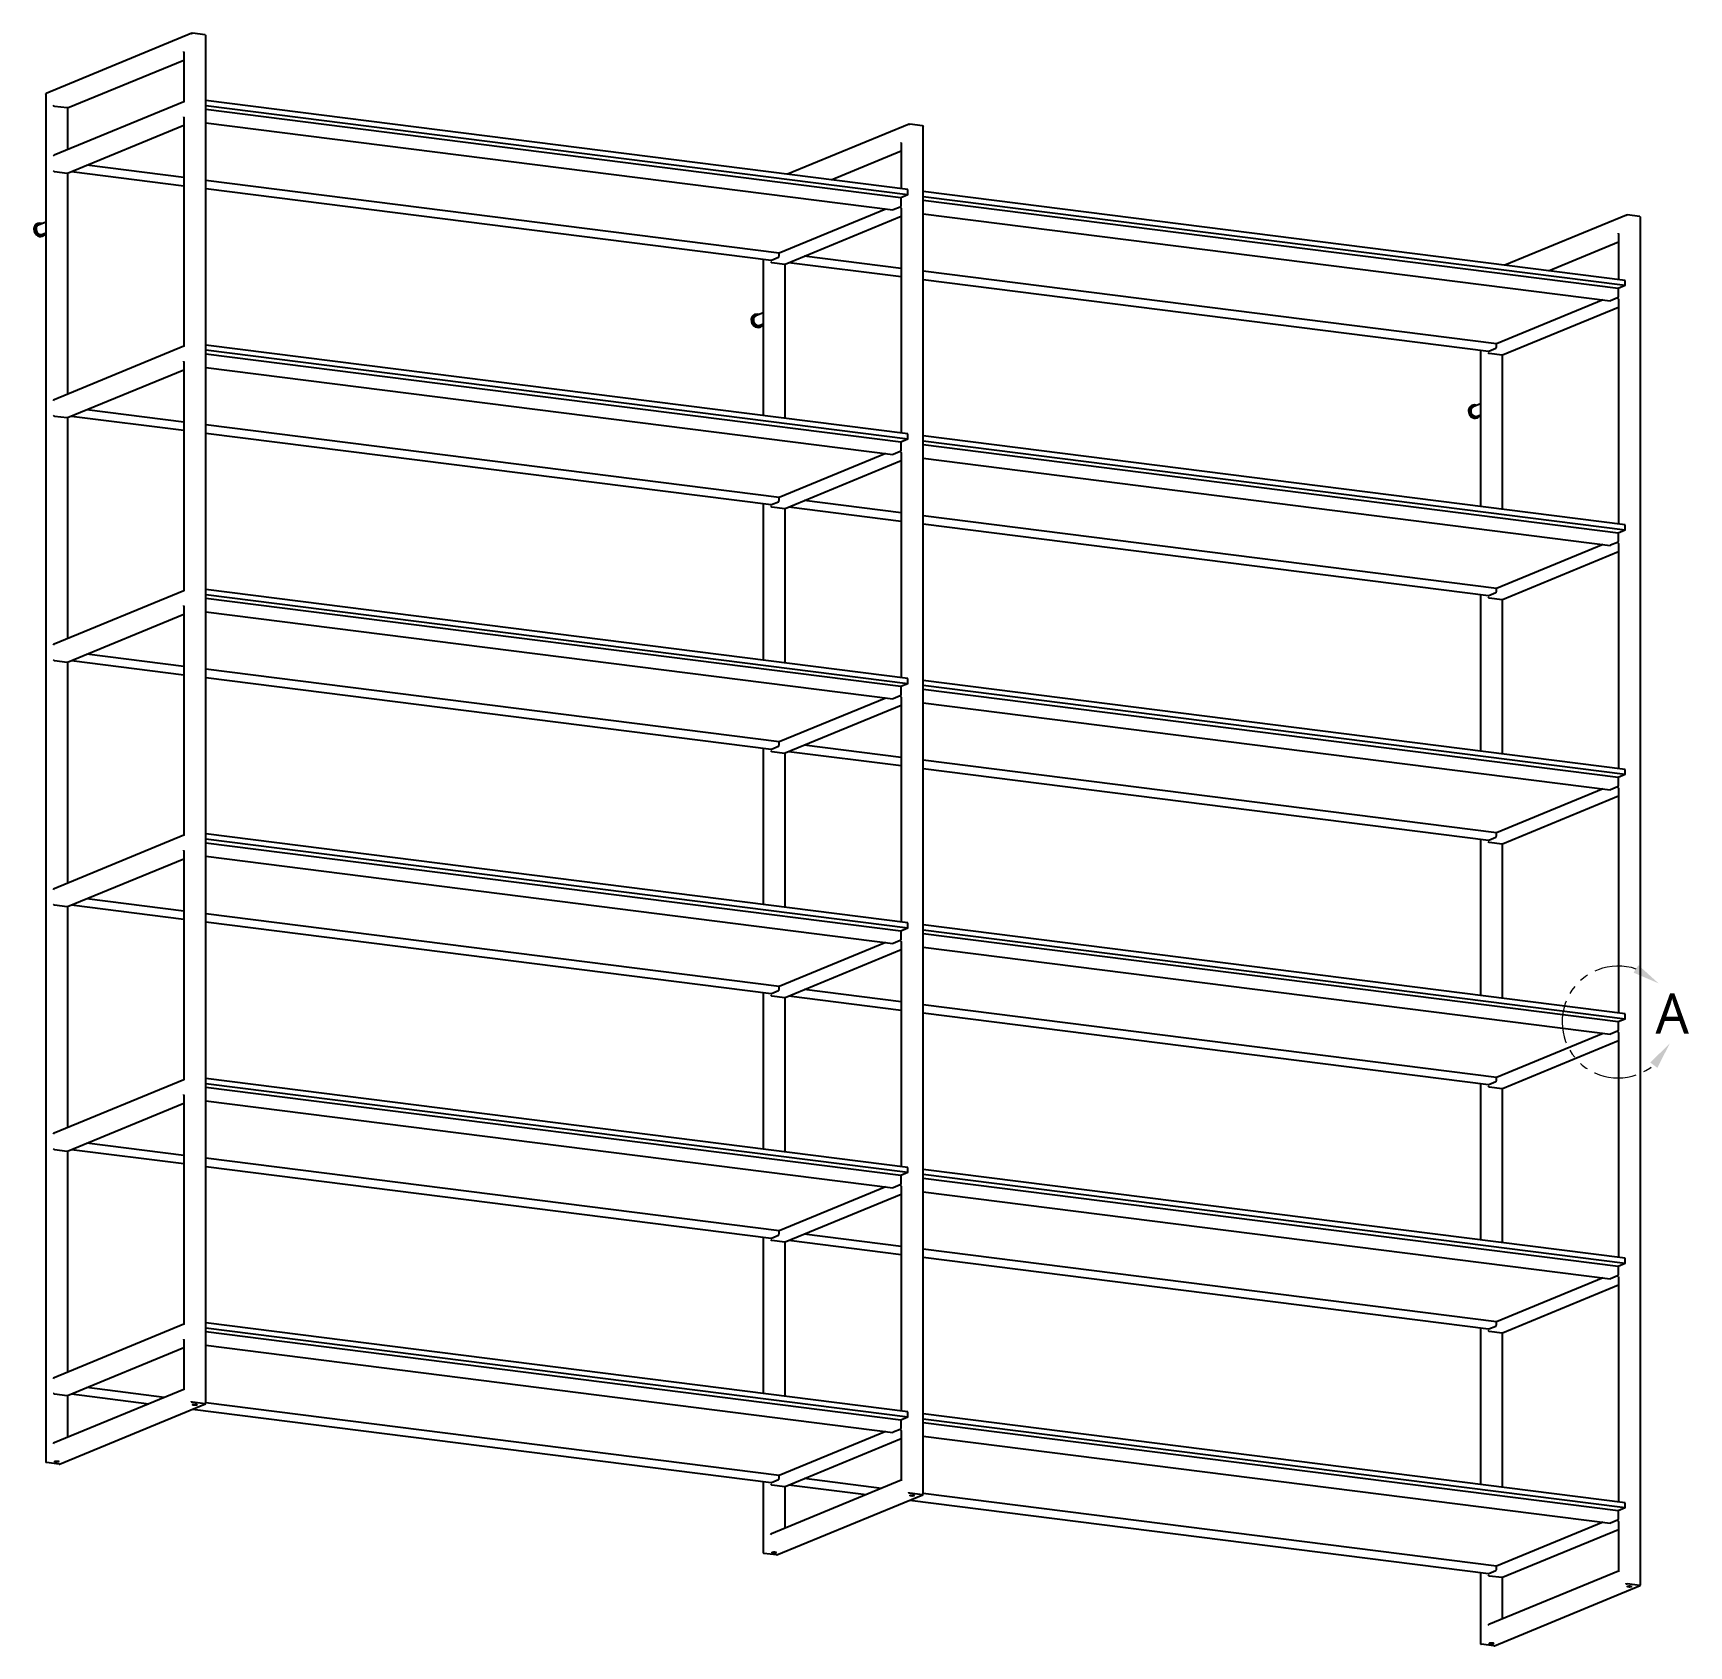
# Model space of a CAD drawing. Header units: inches. Extents: x 20 to 1275, y 6 to 408.
# Drawn here: x 634.5 to 758.2, y 133.3 to 253.8 of the extents above; entities that cross this region are included whole.
import ezdxf

# ---------------------------------------------------------------- set-up
doc = ezdxf.new("R2010")
doc.units = ezdxf.units.IN
doc.header["$LTSCALE"] = 12.7
doc.header["$MEASUREMENT"] = 0
doc.linetypes.add('ONS_PHANTOM', pattern=[0.5, 0.25, -0.05, 0.05, -0.05, 0.05, -0.05])
for name, color, linetype, lineweight in [('DETAIL_VIEW_PARENT_BORDER', 7, 'ONS_PHANTOM', 15), ('SKETCHED_GEOMETRY', 7, 'Continuous', 15), ('Visible', 7, 'Continuous', 25)]:
    doc.layers.add(name, color=color, linetype=linetype, lineweight=lineweight)
doc.styles.add('Onshape-Standard', font='NotoSans-Regular.ttf')

msp = doc.modelspace()

# ---------------------------------------------------------------- linework, layer by layer
at = {"layer": 'DETAIL_VIEW_PARENT_BORDER', "color": 251, "lineweight": 13}
msp.add_arc((752.91234, 179.91696), 4.17913, 71.0773306, 309.8471813, dxfattribs=at)
for points in [[(755.93587, 182.802), (754.43132, 184.16122), (754.07182, 183.59979)], [(756.76682, 178.302), (755.31063, 176.89111), (755.84693, 176.49509)]]:
    msp.add_solid(points, dxfattribs=at)
at = {"layer": 'Visible'}
for p, q in [((646.40562, 253.74433), (635.50636, 249.24888)), ((647.39998, 253.62763), (646.43785, 253.74951)), ((647.43862, 151.43014), (647.43862, 253.57501)), ((645.79329, 252.33531), (645.79329, 248.60935)), ((637.12433, 248.16437), (645.79329, 251.73992)), ((635.49268, 249.22844), (635.49268, 147.08357)), ((645.79329, 248.62415), (636.10501, 244.62817)), ((699.87255, 242.07364), (647.43862, 248.71591)), ((637.09937, 248.16219), (636.13724, 248.28407)), ((637.13801, 245.05424), (637.13801, 248.17002)), ((645.79329, 247.46768), (645.79329, 230.35575)), ((699.87255, 241.68423), (647.43862, 248.3265)), ((699.33934, 241.46431), (647.43862, 248.03903)), ((637.12433, 243.29675), (645.79329, 246.8723)), ((647.43862, 247.04791), (698.76035, 240.54653)), ((699.97862, 246.95776), (690.89448, 243.21097)), ((700.97298, 246.84106), (700.01086, 246.96294)), ((701.01163, 144.64357), (701.01163, 246.78845)), ((694.14387, 242.79934), (699.36629, 244.95336)), ((699.36629, 245.54874), (699.36629, 242.13777)), ((645.79329, 242.96452), (638.54503, 243.88272)), ((636.13724, 243.41645), (637.09937, 243.29457)), ((637.13801, 226.80065), (637.13801, 243.30239)), ((637.41684, 243.41739), (645.79329, 242.35627)), ((690.26268, 237.33119), (647.43862, 242.75609)), ((647.43862, 242.14785), (689.67158, 236.79782)), ((699.87255, 241.68423), (699.33934, 241.46431)), ((699.33934, 241.46431), (699.33934, 240.85585)), ((699.87255, 241.68423), (699.87255, 242.07364)), ((753.44555, 235.28707), (701.01163, 241.92934)), ((753.44555, 234.89766), (701.01163, 241.53993)), ((752.91234, 234.67774), (701.01163, 241.25246)), ((698.22326, 240.61457), (690.26268, 237.33119)), ((690.69734, 236.51018), (699.36629, 240.08573)), ((699.30298, 240.76784), (698.76977, 240.54792)), ((699.36629, 240.68112), (699.36629, 223.88418)), ((701.01163, 240.26134), (752.33336, 233.75996)), ((753.55163, 240.1712), (744.46749, 236.4244)), ((754.54599, 240.0545), (753.58386, 240.17638)), ((754.58463, 137.85701), (754.58463, 240.00188)), ((634.90074, 239.53723), (634.85227, 239.51724)), ((635.49268, 239.64616), (634.9484, 239.42168)), ((635.23438, 238.72834), (635.49268, 238.83487)), ((752.9393, 238.76217), (752.9393, 235.3512)), ((635.23356, 238.59279), (635.28204, 238.61278)), ((747.71687, 236.01278), (752.9393, 238.16679)), ((689.06568, 236.87458), (689.06568, 225.18905)), ((689.681, 236.79921), (690.21421, 237.01914)), ((689.71025, 236.62988), (690.67237, 236.508)), ((690.25057, 237.10715), (690.25057, 237.33272)), ((690.71102, 224.98062), (690.71102, 236.51582)), ((690.98984, 236.63083), (699.36629, 235.56971)), ((699.36629, 236.17795), (692.11804, 237.09616)), ((743.83569, 230.54462), (701.01163, 235.96953)), ((701.01163, 235.36128), (743.24458, 230.01126)), ((753.44555, 234.89766), (753.44555, 235.28707)), ((751.79627, 233.828), (743.83569, 230.54462)), ((752.87599, 233.98128), (752.34278, 233.76135)), ((753.44555, 234.89766), (752.91234, 234.67774)), ((752.91234, 234.67774), (752.91234, 234.06929)), ((752.9393, 233.89455), (752.9393, 217.09761)), ((688.47375, 232.75067), (688.42528, 232.73067)), ((689.06568, 232.8596), (688.52141, 232.63511)), ((744.27034, 229.72361), (752.9393, 233.29916)), ((688.80657, 231.80622), (688.85504, 231.82621)), ((688.80738, 231.94177), (689.06568, 232.04831)), ((645.79329, 230.37056), (636.10501, 226.37458)), ((699.87255, 223.82005), (647.43862, 230.46232)), ((699.87255, 223.43064), (647.43862, 230.07291)), ((742.63869, 230.08801), (742.63869, 218.40248)), ((743.25401, 230.01265), (743.78722, 230.23257)), ((743.82357, 230.32058), (743.82357, 230.54616)), ((645.79329, 229.21409), (645.79329, 212.10216)), ((699.33934, 223.21071), (647.43862, 229.78544)), ((647.43862, 228.79431), (698.76035, 222.29294)), ((743.28325, 229.84331), (744.24538, 229.72143)), ((744.28403, 218.19405), (744.28403, 229.72926)), ((637.12433, 225.04315), (645.79329, 228.61871)), ((636.13724, 225.16286), (637.09937, 225.04097)), ((637.41684, 225.1638), (645.79329, 224.10268)), ((645.79329, 224.71093), (638.54503, 225.62913)), ((742.04676, 225.9641), (741.99828, 225.94411)), ((742.63869, 226.07303), (742.09442, 225.84854)), ((742.38039, 225.1552), (742.63869, 225.26174)), ((637.13801, 208.54706), (637.13801, 225.0488)), ((690.26268, 219.0776), (647.43862, 224.5025)), ((647.43862, 223.89425), (689.67158, 218.54423)), ((699.87255, 223.43064), (699.87255, 223.82005)), ((742.37958, 225.01965), (742.42805, 225.03965)), ((699.87255, 223.43064), (699.33934, 223.21071)), ((699.33934, 223.21071), (699.33934, 222.60226)), ((753.44555, 217.03348), (701.01163, 223.67575)), ((753.44555, 216.64407), (701.01163, 223.28634)), ((752.91234, 216.42415), (701.01163, 222.99887)), ((698.22326, 222.36097), (690.26268, 219.0776)), ((690.69734, 218.25659), (699.36629, 221.83214)), ((699.30298, 222.51425), (698.76977, 222.29433)), ((699.36629, 222.42752), (699.36629, 205.63059)), ((701.01163, 222.00775), (752.33336, 215.50637)), ((690.25057, 218.85356), (690.25057, 219.07913)), ((689.06568, 218.62099), (689.06568, 206.93546)), ((689.681, 218.54562), (690.21421, 218.76555)), ((689.71025, 218.37629), (690.67237, 218.25441)), ((690.71102, 206.72703), (690.71102, 218.26223)), ((690.98984, 218.37723), (699.36629, 217.31612)), ((699.36629, 217.92436), (692.11804, 218.84256)), ((743.83569, 212.29103), (701.01163, 217.71593)), ((701.01163, 217.10769), (743.24458, 211.75767)), ((753.44555, 216.64407), (752.91234, 216.42415)), ((752.91234, 216.42415), (752.91234, 215.81569)), ((753.44555, 216.64407), (753.44555, 217.03348)), ((751.79627, 215.57441), (743.83569, 212.29103)), ((752.87599, 215.72769), (752.34278, 215.50776)), ((752.9393, 215.64096), (752.9393, 198.84402)), ((744.27034, 211.47002), (752.9393, 215.04557)), ((645.79329, 212.11696), (636.10501, 208.12099)), ((699.87255, 205.56646), (647.43862, 212.20872)), ((699.87255, 205.17705), (647.43862, 211.81931)), ((699.33934, 204.95712), (647.43862, 211.53184)), ((742.63869, 211.83442), (742.63869, 200.14889)), ((743.25401, 211.75906), (743.78722, 211.97898)), ((743.28325, 211.58972), (744.24538, 211.46784)), ((743.82357, 212.06699), (743.82357, 212.29257)), ((744.28403, 199.94046), (744.28403, 211.47567)), ((637.12433, 206.78956), (645.79329, 210.36511)), ((645.79329, 210.9605), (645.79329, 193.84857)), ((647.43862, 210.54072), (698.76035, 204.03934)), ((636.13724, 206.90926), (637.09937, 206.78738)), ((637.13801, 190.29347), (637.13801, 206.79521)), ((637.41684, 206.91021), (645.79329, 205.84909)), ((645.79329, 206.45734), (638.54503, 207.37554)), ((690.26268, 200.82401), (647.43862, 206.24891)), ((647.43862, 205.64066), (689.67158, 200.29064)), ((699.87255, 205.17705), (699.87255, 205.56646)), ((753.44555, 198.77989), (701.01163, 205.42216)), ((698.22326, 204.10738), (690.26268, 200.82401)), ((699.30298, 204.26066), (698.76977, 204.04074)), ((699.87255, 205.17705), (699.33934, 204.95712)), ((699.33934, 204.95712), (699.33934, 204.34867)), ((699.36629, 204.17393), (699.36629, 187.377)), ((753.44555, 198.39048), (701.01163, 205.03275)), ((752.91234, 198.17056), (701.01163, 204.74528)), ((690.69734, 200.003), (699.36629, 203.57855)), ((701.01163, 203.75416), (752.33336, 197.25278)), ((689.06568, 200.36739), (689.06568, 188.68186)), ((689.681, 200.29203), (690.21421, 200.51195)), ((690.25057, 200.59996), (690.25057, 200.82554)), ((699.36629, 199.67077), (692.11804, 200.58897)), ((689.71025, 200.1227), (690.67237, 200.00082)), ((690.71102, 188.47344), (690.71102, 200.00864)), ((690.98984, 200.12364), (699.36629, 199.06252)), ((743.83569, 194.03744), (701.01163, 199.46234)), ((701.01163, 198.8541), (743.24458, 193.50407)), ((753.44555, 198.39048), (752.91234, 198.17056)), ((752.91234, 198.17056), (752.91234, 197.5621)), ((753.44555, 198.39048), (753.44555, 198.77989)), ((751.79627, 197.32082), (743.83569, 194.03744)), ((744.27034, 193.21643), (752.9393, 196.79198)), ((752.87599, 197.47409), (752.34278, 197.25417)), ((752.9393, 197.38737), (752.9393, 180.59043)), ((645.79329, 193.86337), (636.10501, 189.8674)), ((699.87255, 187.31286), (647.43862, 193.95513)), ((699.87255, 186.92345), (647.43862, 193.56572)), ((699.33934, 186.70353), (647.43862, 193.27825)), ((742.63869, 193.58083), (742.63869, 181.8953)), ((743.25401, 193.50546), (743.78722, 193.72539)), ((743.28325, 193.33613), (744.24538, 193.21425)), ((743.82357, 193.8134), (743.82357, 194.03897)), ((744.28403, 181.68687), (744.28403, 193.22207)), ((637.12433, 188.53597), (645.79329, 192.11152)), ((645.79329, 192.70691), (645.79329, 175.59498)), ((647.43862, 192.28713), (698.76035, 185.78575)), ((636.13724, 188.65567), (637.09937, 188.53379)), ((637.13801, 172.03987), (637.13801, 188.54161)), ((637.41684, 188.65662), (645.79329, 187.5955)), ((645.79329, 188.20375), (638.54503, 189.12195)), ((690.26268, 182.57041), (647.43862, 187.99532)), ((647.43862, 187.38707), (689.67158, 182.03705)), ((699.87255, 186.92345), (699.33934, 186.70353)), ((699.87255, 186.92345), (699.87255, 187.31286)), ((753.44555, 180.5263), (701.01163, 187.16857)), ((753.44555, 180.13689), (701.01163, 186.77916)), ((698.22326, 185.85379), (690.26268, 182.57041)), ((699.30298, 186.00707), (698.76977, 185.78714)), ((699.33934, 186.70353), (699.33934, 186.09508)), ((699.36629, 185.92034), (699.36629, 169.1234)), ((752.91234, 179.91696), (701.01163, 186.49169)), ((701.01163, 185.50056), (752.33336, 178.99919)), ((690.69734, 181.7494), (699.36629, 185.32495)), ((689.06568, 182.1138), (689.06568, 170.42827)), ((689.681, 182.03844), (690.21421, 182.25836)), ((689.71025, 181.8691), (690.67237, 181.74722)), ((690.25057, 182.34637), (690.25057, 182.57195)), ((690.98984, 181.87005), (699.36629, 180.80893)), ((699.36629, 181.41718), (692.11804, 182.33538)), ((690.71102, 170.21984), (690.71102, 181.75505)), ((743.83569, 175.78385), (701.01163, 181.20875)), ((701.01163, 180.6005), (743.24458, 175.25048)), ((753.44555, 180.13689), (752.91234, 179.91696)), ((752.91234, 179.91696), (752.91234, 179.30851)), ((753.44555, 180.13689), (753.44555, 180.5263)), ((751.79627, 179.06722), (743.83569, 175.78385)), ((744.27034, 174.96284), (752.9393, 178.53839)), ((752.87599, 179.2205), (752.34278, 179.00058)), ((752.9393, 179.13377), (752.9393, 162.33684)), ((645.79329, 175.60978), (636.10501, 171.61381)), ((699.87255, 169.05927), (647.43862, 175.70154)), ((743.82357, 175.55981), (743.82357, 175.78538)), ((645.79329, 174.45331), (645.79329, 157.34139)), ((699.87255, 168.66986), (647.43862, 175.31213)), ((699.33934, 168.44994), (647.43862, 175.02466)), ((742.63869, 175.32723), (742.63869, 163.64171)), ((743.25401, 175.25187), (743.78722, 175.4718)), ((743.28325, 175.08254), (744.24538, 174.96066)), ((744.28403, 163.43328), (744.28403, 174.96848)), ((637.12433, 170.28238), (645.79329, 173.85793)), ((647.43862, 174.03354), (698.76035, 167.53216)), ((645.79329, 169.95015), (638.54503, 170.86835)), ((636.13724, 170.40208), (637.09937, 170.2802)), ((637.13801, 153.78628), (637.13801, 170.28802)), ((637.41684, 170.40303), (645.79329, 169.34191)), ((690.26268, 164.31682), (647.43862, 169.74172)), ((647.43862, 169.13348), (689.67158, 163.78346)), ((699.87255, 168.66986), (699.33934, 168.44994)), ((699.33934, 168.44994), (699.33934, 167.84148)), ((699.87255, 168.66986), (699.87255, 169.05927)), ((753.44555, 162.27271), (701.01163, 168.91497)), ((753.44555, 161.8833), (701.01163, 168.52556)), ((752.91234, 161.66337), (701.01163, 168.23809)), ((698.22326, 167.6002), (690.26268, 164.31682)), ((690.69734, 163.49581), (699.36629, 167.07136)), ((699.30298, 167.75348), (698.76977, 167.53355)), ((699.36629, 167.66675), (699.36629, 150.86981)), ((701.01163, 167.24697), (752.33336, 160.74559)), ((689.06568, 163.86021), (689.06568, 152.17468)), ((689.681, 163.78485), (690.21421, 164.00477)), ((689.71025, 163.61551), (690.67237, 163.49363)), ((690.25057, 164.09278), (690.25057, 164.31836)), ((690.71102, 151.96625), (690.71102, 163.50146)), ((690.98984, 163.61646), (699.36629, 162.55534)), ((699.36629, 163.16359), (692.11804, 164.08179)), ((743.83569, 157.53025), (701.01163, 162.95516)), ((701.01163, 162.34691), (743.24458, 156.99689)), ((753.44555, 161.8833), (753.44555, 162.27271)), ((751.79627, 160.81363), (743.83569, 157.53025)), ((752.87599, 160.96691), (752.34278, 160.74699)), ((753.44555, 161.8833), (752.91234, 161.66337)), ((752.91234, 161.66337), (752.91234, 161.05492)), ((752.9393, 160.88018), (752.9393, 144.08325)), ((744.27034, 156.70925), (752.9393, 160.2848)), ((645.79329, 157.35619), (636.10501, 153.36021)), ((699.87255, 150.80568), (647.43862, 157.44795)), ((699.87255, 150.41627), (647.43862, 157.05854)), ((742.63869, 157.07364), (742.63869, 145.38811)), ((743.25401, 156.99828), (743.78722, 157.2182)), ((743.82357, 157.30621), (743.82357, 157.53179)), ((645.79329, 156.19972), (645.79329, 152.47376)), ((699.33934, 150.19635), (647.43862, 156.77107)), ((743.28325, 156.82895), (744.24538, 156.70707)), ((744.28403, 145.17969), (744.28403, 156.71489)), ((637.12433, 152.02879), (645.79329, 155.60434)), ((647.43862, 155.77995), (698.76035, 149.27857)), ((645.79329, 152.48856), (636.10501, 148.49259)), ((636.13724, 152.14849), (637.09937, 152.02661)), ((637.41684, 152.14943), (643.19606, 151.41733)), ((644.32426, 151.88266), (638.54503, 152.61476)), ((636.52568, 146.91425), (647.42494, 151.40969)), ((637.13801, 148.91866), (637.13801, 152.03443)), ((647.39998, 151.40751), (646.43785, 151.5294)), ((646.44545, 151.0057), (689.67158, 145.52986)), ((690.26268, 146.06323), (647.43862, 151.48813)), ((699.87255, 150.41627), (699.33934, 150.19635)), ((699.33934, 150.19635), (699.33934, 149.58789)), ((699.87255, 150.41627), (699.87255, 150.80568)), ((753.44555, 144.01911), (701.01163, 150.66138)), ((753.44555, 143.6297), (701.01163, 150.27197)), ((752.91234, 143.40978), (701.01163, 149.9845)), ((698.22326, 149.34661), (690.26268, 146.06323)), ((690.69734, 145.24222), (699.36629, 148.81777)), ((699.30298, 149.49988), (698.76977, 149.27996)), ((699.36629, 149.41316), (699.36629, 145.68719)), ((701.01163, 148.99338), (752.33336, 142.492)), ((636.49345, 146.90907), (635.53132, 147.03095)), ((690.25057, 145.83919), (690.25057, 146.06476)), ((689.06568, 145.60662), (689.06568, 140.297)), ((699.36629, 145.702), (689.67801, 141.70602)), ((689.681, 145.53125), (690.21421, 145.75118)), ((689.71025, 145.36192), (690.67237, 145.24004)), ((690.71102, 142.13209), (690.71102, 145.24786)), ((690.98984, 145.36287), (696.76907, 144.63076)), ((697.89726, 145.09609), (692.11804, 145.8282)), ((700.97298, 144.62095), (700.01086, 144.74283)), ((743.83569, 139.27666), (701.01163, 144.70157)), ((690.09869, 140.12768), (700.99794, 144.62313)), ((700.01845, 144.21913), (743.24458, 138.7433)), ((753.44555, 143.6297), (752.91234, 143.40978)), ((753.44555, 143.6297), (753.44555, 144.01911)), ((751.79627, 142.56004), (743.83569, 139.27666)), ((752.87599, 142.71332), (752.34278, 142.49339)), ((752.91234, 143.40978), (752.91234, 142.80133)), ((752.9393, 142.62659), (752.9393, 138.90063)), ((744.27034, 138.45565), (752.9393, 142.0312)), ((690.06646, 140.1225), (689.10433, 140.24438)), ((742.63869, 138.82005), (742.63869, 133.51043)), ((752.9393, 138.91543), (743.25102, 134.91946)), ((743.25401, 138.74469), (743.78722, 138.96461)), ((743.28325, 138.57535), (744.24538, 138.45347)), ((743.82357, 139.05262), (743.82357, 139.2782)), ((743.6717, 133.34112), (754.57095, 137.83656)), ((744.28403, 135.34552), (744.28403, 138.4613)), ((754.54599, 137.83438), (753.58386, 137.95626)), ((743.63946, 133.33594), (742.67734, 133.45782))]:
    msp.add_line(p, q, dxfattribs=at)
at = {"layer": 'Visible', "extrusion": (0, 0, -1)}
for centre, major_axis, ratio, start_param, end_param in [((646.40149, 253.6615), (-0.05447, -0.08139), 0.633443095, 7.547151421, 9.117947748), ((647.36362, 253.53962), (-0.05447, -0.08139), 0.633443095, 9.117947748, 10.182684463), ((645.86829, 252.3707), (-0.05447, -0.08139), 0.633443095, 7.041091809, 7.547151421), ((635.56768, 249.19304), (-0.0715, 0.04785), 0.473408358, 5.470295483, 6.59001552), ((645.86829, 248.57395), (-0.0715, 0.04785), 0.473408358, 5.470295483, 5.976355095), ((636.10089, 248.34209), (-0.0715, 0.04785), 0.473408358, 10.182684463, 11.75348079), ((637.06301, 248.22021), (-0.0715, 0.04785), 0.473408358, 9.731608173, 10.182684463), ((645.86829, 247.50308), (-0.05447, -0.08139), 0.633443095, 7.041091809, 7.547151421), ((699.9745, 246.87493), (-0.05447, -0.08139), 0.633443095, 7.547151421, 9.117947748), ((700.93663, 246.75305), (-0.05447, -0.08139), 0.633443095, 9.117947748, 10.182684463), ((699.44129, 245.58413), (-0.05447, -0.08139), 0.633443095, 7.041091809, 7.547151421), ((698.76977, 240.62093), (0.00943, 0.07441), 0.471901122, 2.879332021, 3.141592654), ((699.30298, 240.84086), (0.00943, 0.07441), 0.471901122, 1.308535694, 2.879332021), ((699.44129, 240.71651), (-0.05447, -0.08139), 0.633443095, 7.041091809, 7.547151421), ((753.54751, 240.08837), (-0.05447, -0.08139), 0.633443095, 7.547151421, 9.117947748), ((754.50963, 239.96649), (-0.05447, -0.08139), 0.633443095, 9.117947748, 10.182684463), ((753.0143, 238.79757), (-0.05447, -0.08139), 0.633443095, 7.041091809, 7.547151421), ((752.34278, 233.83437), (0.00943, 0.07441), 0.471901122, 2.879332021, 3.141592654), ((752.87599, 234.05429), (0.00943, 0.07441), 0.471901122, 1.308535694, 2.879332021), ((753.0143, 233.92994), (-0.05447, -0.08139), 0.633443095, 7.041091809, 7.547151421), ((645.86829, 230.32036), (-0.0715, 0.04785), 0.473408358, 5.470295483, 5.976355095), ((645.86829, 229.24948), (-0.05447, -0.08139), 0.633443095, 7.041091809, 7.547151421), ((699.30298, 222.58727), (0.00943, 0.07441), 0.471901122, 1.308535694, 2.879332021), ((698.76977, 222.36734), (0.00943, 0.07441), 0.471901122, 2.879332021, 3.141592654), ((699.44129, 222.46292), (-0.05447, -0.08139), 0.633443095, 7.041091809, 7.547151421), ((752.34278, 215.58078), (0.00943, 0.07441), 0.471901122, 2.879332021, 3.141592654), ((752.87599, 215.8007), (0.00943, 0.07441), 0.471901122, 1.308535694, 2.879332021), ((753.0143, 215.67635), (-0.05447, -0.08139), 0.633443095, 7.041091809, 7.547151421), ((645.86829, 212.06677), (-0.0715, 0.04785), 0.473408358, 5.470295483, 5.976355095), ((645.86829, 210.99589), (-0.05447, -0.08139), 0.633443095, 7.041091809, 7.547151421), ((698.76977, 204.11375), (0.00943, 0.07441), 0.471901122, 2.879332021, 3.141592654), ((699.30298, 204.33367), (0.00943, 0.07441), 0.471901122, 1.308535694, 2.879332021), ((699.44129, 204.20932), (-0.05447, -0.08139), 0.633443095, 7.041091809, 7.547151421), ((752.34278, 197.32718), (0.00943, 0.07441), 0.471901122, 2.879332021, 3.141592654), ((752.87599, 197.54711), (0.00943, 0.07441), 0.471901122, 1.308535694, 2.879332021), ((753.0143, 197.42276), (-0.05447, -0.08139), 0.633443095, 7.041091809, 7.547151421), ((645.86829, 193.81318), (-0.0715, 0.04785), 0.473408358, 5.470295483, 5.976355095), ((645.86829, 192.7423), (-0.05447, -0.08139), 0.633443095, 7.041091809, 7.547151421), ((698.76977, 185.86016), (0.00943, 0.07441), 0.471901122, 2.879332021, 3.141592654), ((699.30298, 186.08008), (0.00943, 0.07441), 0.471901122, 1.308535694, 2.879332021), ((699.44129, 185.95573), (-0.05447, -0.08139), 0.633443095, 7.041091809, 7.547151421), ((752.87599, 179.29352), (0.00943, 0.07441), 0.471901122, 1.308535694, 2.879332021), ((752.34278, 179.07359), (0.00943, 0.07441), 0.471901122, 2.879332021, 3.141592654), ((753.0143, 179.16917), (-0.05447, -0.08139), 0.633443095, 7.041091809, 7.547151421), ((645.86829, 175.55958), (-0.0715, 0.04785), 0.473408358, 5.470295483, 5.976355095), ((645.86829, 174.48871), (-0.05447, -0.08139), 0.633443095, 7.041091809, 7.547151421), ((698.76977, 167.60657), (0.00943, 0.07441), 0.471901122, 2.879332021, 3.141592654), ((699.30298, 167.82649), (0.00943, 0.07441), 0.471901122, 1.308535694, 2.879332021), ((699.44129, 167.70214), (-0.05447, -0.08139), 0.633443095, 7.041091809, 7.547151421), ((752.87599, 161.03992), (0.00943, 0.07441), 0.471901122, 1.308535694, 2.879332021), ((753.0143, 160.91557), (-0.05447, -0.08139), 0.633443095, 7.041091809, 7.547151421), ((752.34278, 160.82), (0.00943, 0.07441), 0.471901122, 2.879332021, 3.141592654), ((645.86829, 157.30599), (-0.0715, 0.04785), 0.473408358, 5.470295483, 5.976355095), ((645.86829, 156.23512), (-0.05447, -0.08139), 0.633443095, 7.041091809, 7.547151421), ((698.76977, 149.35297), (0.00943, 0.07441), 0.471901122, 2.879332021, 3.141592654), ((699.30298, 149.5729), (0.00943, 0.07441), 0.471901122, 1.308535694, 2.879332021), ((699.44129, 149.44855), (-0.05447, -0.08139), 0.633443095, 7.041091809, 7.547151421), ((752.34278, 142.56641), (0.00943, 0.07441), 0.471901122, 2.879332021, 3.141592654), ((752.87599, 142.78633), (0.00943, 0.07441), 0.471901122, 1.308535694, 2.879332021), ((753.0143, 142.66198), (-0.05447, -0.08139), 0.633443095, 7.041091809, 7.547151421)]:
    msp.add_ellipse(centre, major_axis=major_axis, ratio=ratio, start_param=start_param, end_param=end_param, dxfattribs=at)
at = {"layer": 'Visible'}
for centre, major_axis, ratio, start_param, end_param in [((636.10089, 244.54534), (-0.05447, -0.08139), 0.633443095, 3.899499156, 5.019219193), ((636.10089, 243.47447), (-0.0715, 0.04785), 0.473408358, 7.096075132, 8.666871459), ((637.06301, 243.35259), (-0.0715, 0.04785), 0.473408358, 8.666871459, 9.117947748), ((635.04292, 239.05501), (-0.19065, 0.46223), 0.851504593, 0, 3.141592654), ((635.09139, 239.07501), (-0.19065, 0.46223), 0.851504593, 5.560451059, 10.135657557), ((635.09139, 239.07501), (-0.14299, 0.34667), 0.851504593, 0, 3.141592654), ((689.67389, 236.6879), (-0.0715, 0.04785), 0.473408358, 7.096075132, 8.666871459), ((689.681, 236.87223), (-0.00943, -0.07441), 0.471901122, 0, 0.262260633), ((690.21421, 237.09215), (-0.00943, -0.07441), 0.471901122, 0.262260633, 1.83305696), ((690.63602, 236.56602), (-0.0715, 0.04785), 0.473408358, 8.666871459, 9.117947748), ((688.61592, 232.26845), (-0.19065, 0.46223), 0.851504593, 0, 3.141592654), ((688.6644, 232.28844), (-0.19065, 0.46223), 0.851504593, 5.560451059, 10.135657557), ((688.6644, 232.28844), (-0.14299, 0.34667), 0.851504593, 0, 3.141592654), ((743.25401, 230.08566), (-0.00943, -0.07441), 0.471901122, 0, 0.262260633), ((743.78722, 230.30559), (-0.00943, -0.07441), 0.471901122, 0.262260633, 1.83305696), ((743.2469, 229.90133), (-0.0715, 0.04785), 0.473408358, 7.096075132, 8.666871459), ((744.20903, 229.77945), (-0.0715, 0.04785), 0.473408358, 8.666871459, 9.117947748), ((636.10089, 226.29175), (-0.05447, -0.08139), 0.633443095, 3.899499156, 5.019219193), ((636.10089, 225.22087), (-0.0715, 0.04785), 0.473408358, 7.096075132, 8.666871459), ((742.18893, 225.48188), (-0.19065, 0.46223), 0.851504593, 0, 3.141592654), ((742.2374, 225.50187), (-0.19065, 0.46223), 0.851504593, 5.560451059, 10.135657557), ((742.2374, 225.50187), (-0.14299, 0.34667), 0.851504593, 0, 3.141592654), ((637.06301, 225.09899), (-0.0715, 0.04785), 0.473408358, 8.666871459, 9.117947748), ((689.67389, 218.43431), (-0.0715, 0.04785), 0.473408358, 7.096075132, 8.666871459), ((689.681, 218.61864), (-0.00943, -0.07441), 0.471901122, 0, 0.262260633), ((690.21421, 218.83856), (-0.00943, -0.07441), 0.471901122, 0.262260633, 1.83305696), ((690.63602, 218.31243), (-0.0715, 0.04785), 0.473408358, 8.666871459, 9.117947748), ((743.2469, 211.64774), (-0.0715, 0.04785), 0.473408358, 7.096075132, 8.666871459), ((743.25401, 211.83207), (-0.00943, -0.07441), 0.471901122, 0, 0.262260633), ((743.78722, 212.05199), (-0.00943, -0.07441), 0.471901122, 0.262260633, 1.83305696), ((744.20903, 211.52586), (-0.0715, 0.04785), 0.473408358, 8.666871459, 9.117947748), ((636.10089, 208.03816), (-0.05447, -0.08139), 0.633443095, 3.899499156, 5.019219193), ((636.10089, 206.96728), (-0.0715, 0.04785), 0.473408358, 7.096075132, 8.666871459), ((637.06301, 206.8454), (-0.0715, 0.04785), 0.473408358, 8.666871459, 9.117947748), ((690.21421, 200.58497), (-0.00943, -0.07441), 0.471901122, 0.262260633, 1.83305696), ((689.67389, 200.18072), (-0.0715, 0.04785), 0.473408358, 7.096075132, 8.666871459), ((689.681, 200.36504), (-0.00943, -0.07441), 0.471901122, 0, 0.262260633), ((690.63602, 200.05884), (-0.0715, 0.04785), 0.473408358, 8.666871459, 9.117947748), ((743.2469, 193.39415), (-0.0715, 0.04785), 0.473408358, 7.096075132, 8.666871459), ((743.25401, 193.57848), (-0.00943, -0.07441), 0.471901122, 0, 0.262260633), ((743.78722, 193.7984), (-0.00943, -0.07441), 0.471901122, 0.262260633, 1.83305696), ((744.20903, 193.27227), (-0.0715, 0.04785), 0.473408358, 8.666871459, 9.117947748), ((636.10089, 189.78457), (-0.05447, -0.08139), 0.633443095, 3.899499156, 5.019219193), ((636.10089, 188.71369), (-0.0715, 0.04785), 0.473408358, 7.096075132, 8.666871459), ((637.06301, 188.59181), (-0.0715, 0.04785), 0.473408358, 8.666871459, 9.117947748), ((689.67389, 181.92712), (-0.0715, 0.04785), 0.473408358, 7.096075132, 8.666871459), ((689.681, 182.11145), (-0.00943, -0.07441), 0.471901122, 0, 0.262260633), ((690.21421, 182.33138), (-0.00943, -0.07441), 0.471901122, 0.262260633, 1.83305696), ((690.63602, 181.80524), (-0.0715, 0.04785), 0.473408358, 8.666871459, 9.117947748), ((743.2469, 175.14056), (-0.0715, 0.04785), 0.473408358, 7.096075132, 8.666871459), ((743.25401, 175.32489), (-0.00943, -0.07441), 0.471901122, 0, 0.262260633), ((743.78722, 175.54481), (-0.00943, -0.07441), 0.471901122, 0.262260633, 1.83305696), ((744.20903, 175.01868), (-0.0715, 0.04785), 0.473408358, 8.666871459, 9.117947748), ((636.10089, 171.53098), (-0.05447, -0.08139), 0.633443095, 3.899499156, 5.019219193), ((636.10089, 170.4601), (-0.0715, 0.04785), 0.473408358, 7.096075132, 8.666871459), ((637.06301, 170.33822), (-0.0715, 0.04785), 0.473408358, 8.666871459, 9.117947748), ((689.67389, 163.67353), (-0.0715, 0.04785), 0.473408358, 7.096075132, 8.666871459), ((689.681, 163.85786), (-0.00943, -0.07441), 0.471901122, 0, 0.262260633), ((690.21421, 164.07779), (-0.00943, -0.07441), 0.471901122, 0.262260633, 1.83305696), ((690.63602, 163.55165), (-0.0715, 0.04785), 0.473408358, 8.666871459, 9.117947748), ((743.78722, 157.29122), (-0.00943, -0.07441), 0.471901122, 0.262260633, 1.83305696), ((743.2469, 156.88697), (-0.0715, 0.04785), 0.473408358, 7.096075132, 8.666871459), ((743.25401, 157.07129), (-0.00943, -0.07441), 0.471901122, 0, 0.262260633), ((744.20903, 156.76508), (-0.0715, 0.04785), 0.473408358, 8.666871459, 9.117947748), ((636.10089, 153.27738), (-0.05447, -0.08139), 0.633443095, 3.899499156, 5.019219193), ((636.10089, 152.20651), (-0.0715, 0.04785), 0.473408358, 7.096075132, 8.666871459), ((645.86829, 152.43837), (-0.0715, 0.04785), 0.473408358, 6.59001552, 7.096075132), ((637.06301, 152.08463), (-0.0715, 0.04785), 0.473408358, 8.666871459, 9.117947748), ((646.40149, 151.58741), (-0.0715, 0.04785), 0.473408358, 7.096075132, 8.666871459), ((646.61595, 151.41651), (0.175, 0), 0.228580971, 4.291293009, 5.133484952), ((647.36362, 151.46553), (-0.0715, 0.04785), 0.473408358, 8.666871459, 9.731608173), ((636.10089, 148.40976), (0.05447, 0.08139), 0.633443095, 7.041091809, 8.160811846), ((635.56768, 147.11896), (0.05447, 0.08139), 0.633443095, 8.160811846, 9.731608173), ((636.31534, 147.16798), (0.175, 0), 0.228580971, 4.291293009, 5.133484952), ((636.5298, 146.99708), (0.05447, 0.08139), 0.633443095, 9.731608173, 10.182684463), ((689.67389, 145.41994), (-0.0715, 0.04785), 0.473408358, 7.096075132, 8.666871459), ((689.681, 145.60427), (-0.00943, -0.07441), 0.471901122, 0, 0.262260633), ((690.21421, 145.82419), (-0.00943, -0.07441), 0.471901122, 0.262260633, 1.83305696), ((690.63602, 145.29806), (-0.0715, 0.04785), 0.473408358, 8.666871459, 9.117947748), ((699.44129, 145.6518), (-0.0715, 0.04785), 0.473408358, 6.59001552, 7.096075132), ((699.9745, 144.80085), (-0.0715, 0.04785), 0.473408358, 7.096075132, 8.666871459), ((700.18896, 144.62995), (0.175, 0), 0.228580971, 4.291293009, 5.133484952), ((700.93663, 144.67897), (-0.0715, 0.04785), 0.473408358, 8.666871459, 9.731608173), ((689.67389, 141.62319), (0.05447, 0.08139), 0.633443095, 7.041091809, 8.160811846), ((689.14068, 140.33239), (0.05447, 0.08139), 0.633443095, 8.160811846, 9.731608173), ((689.88835, 140.38141), (0.175, 0), 0.228580971, 4.291293009, 5.133484952), ((690.10281, 140.21051), (0.05447, 0.08139), 0.633443095, 9.731608173, 10.182684463), ((743.2469, 138.63337), (-0.0715, 0.04785), 0.473408358, 7.096075132, 8.666871459), ((743.25401, 138.8177), (-0.00943, -0.07441), 0.471901122, 0, 0.262260633), ((743.78722, 139.03763), (-0.00943, -0.07441), 0.471901122, 0.262260633, 1.83305696), ((753.0143, 138.86524), (-0.0715, 0.04785), 0.473408358, 6.59001552, 7.096075132), ((744.20903, 138.51149), (-0.0715, 0.04785), 0.473408358, 8.666871459, 9.117947748), ((753.54751, 138.01428), (-0.0715, 0.04785), 0.473408358, 7.096075132, 8.666871459), ((753.76197, 137.84338), (0.175, 0), 0.228580971, 4.291293009, 5.133484952), ((754.50963, 137.8924), (-0.0715, 0.04785), 0.473408358, 8.666871459, 9.731608173), ((743.2469, 134.83663), (0.05447, 0.08139), 0.633443095, 7.041091809, 8.160811846), ((742.71369, 133.54583), (0.05447, 0.08139), 0.633443095, 8.160811846, 9.731608173), ((743.46136, 133.59485), (0.175, 0), 0.228580971, 4.291293009, 5.133484952), ((743.67582, 133.42394), (0.05447, 0.08139), 0.633443095, 9.731608173, 10.182684463)]:
    msp.add_ellipse(centre, major_axis=major_axis, ratio=ratio, start_param=start_param, end_param=end_param, dxfattribs=at)
for centre in [(646.61595, 151.3435), (636.31534, 147.09497), (700.18896, 144.55693), (689.88835, 140.3084), (753.76197, 137.77037), (743.46136, 133.52183)]:
    msp.add_ellipse(centre, major_axis=(0.175, 0), ratio=0.228580971, dxfattribs=at)

# ---------------------------------------------------------------- texts
at = {"layer": 'SKETCHED_GEOMETRY', "color": 251, "insert": (755.70745, 182.052), "char_height": 3, "width": 2.6750681, "attachment_point": 1, "style": 'Onshape-Standard'}
msp.add_mtext('\\fNoto Sans|b0|i0|c0|p0;\\W1.0000000000;\\T1.0000000000;\\o\\lA', dxfattribs=at)

doc.saveas('drawing.dxf')
